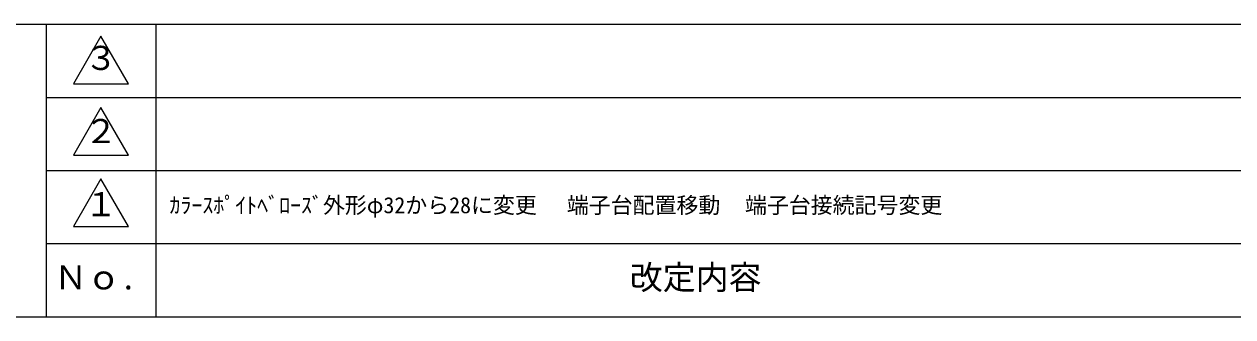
# Model space of a CAD drawing. Units: millimetres, scale not verified, with parts at other scales. Extents: x -2284 to 2131, y 270 to 4100.
# Drawn here: x -994 to -773.5, y 270 to 323.3 of the extents above; entities that cross this region are included whole.
import ezdxf
from ezdxf.enums import TextEntityAlignment as Align

# ---------------------------------------------------------------- set-up
doc = ezdxf.new("R2010")
doc.units = ezdxf.units.MM
doc.header["$LTSCALE"] = 2
doc.linetypes.add('CHAIN2', pattern=[12, 9, -1, 1, -1])
for name, color, linetype, lineweight in [('0-4_補助線', 7, 'CHAIN2', 18), ('F-0_図枠線', 7, 'Continuous', 18), ('F-F', 7, 'Continuous', 18)]:
    doc.layers.add(name, color=color, linetype=linetype, lineweight=lineweight)
doc.styles.add('ＭＳ ゴシック', font='')
doc.styles.get('ＭＳ ゴシック').set_extended_font_data('MS Gothic')

msp = doc.modelspace()

# ---------------------------------------------------------------- linework, layer by layer
at = {"layer": 'F-0_図枠線'}
for p, q in [((-1170, 323.334), (-390, 323.334)), ((-989.97, 323.334), (-989.97, 270)), ((-970, 323.334), (-970, 270)), ((-989.97, 310.001), (-390, 310.001)), ((-989.97, 296.667), (-390, 296.667)), ((-989.97, 283.334), (-390, 283.334)), ((-1170, 270), (-390, 270))]:
    msp.add_line(p, q, dxfattribs=at)
at = {"layer": 'F-F', "color": 3}
for points in [[(-980.006, 321.125), (-985.006, 312.465), (-975.006, 312.465)], [(-980.006, 308.125), (-985.006, 299.465), (-975.006, 299.465)], [(-980.006, 295.125), (-985.006, 286.465), (-975.006, 286.465)]]:
    msp.add_lwpolyline(points, close=True, dxfattribs=at)

# ---------------------------------------------------------------- texts
at = {"layer": '0-4_補助線', "color": 4, "style": 'ＭＳ ゴシック'}
msp.add_text('端子台接続記号変更', height=2.933, dxfattribs=at).set_placement((-862.5, 288), align=Align.BOTTOM_LEFT)
at = {"layer": 'F-F', "style": 'ＭＳ ゴシック'}
for s, p in [('３', (-983.006, 313.667)), ('２', (-983.006, 300.334)), ('１', (-983.006, 287.001)), ('Ｎｏ.', (-988.506, 273.667)), ('改定内容', (-883.506, 273.667))]:
    msp.add_text(s, height=4.399, dxfattribs=at).set_placement(p, align=Align.BOTTOM_LEFT)
at = {"layer": 'F-F', "color": 4, "style": 'ＭＳ ゴシック'}
for s, p in [('ｶﾗｰｽﾎﾟｲﾄﾍﾞﾛｰｽﾞ外形φ32から28に変更', (-967.5, 288)), ('端子台配置移動', (-895, 288))]:
    msp.add_text(s, height=2.933, dxfattribs=at).set_placement(p, align=Align.BOTTOM_LEFT)

doc.saveas('drawing.dxf')
